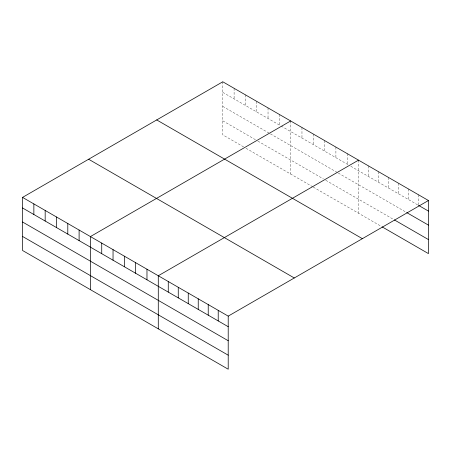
<?xml version="1.0" encoding="UTF-8"?>
<svg xmlns="http://www.w3.org/2000/svg" width="451" height="451" viewBox="0 0 451 451"><rect width="100%" height="100%" fill="white"/><g stroke="black" fill="none" stroke-linecap="round" stroke-linejoin="round"><path stroke-width="0.34" stroke-dasharray="2.25 1.69" d="M222.788 81.783L222.788 134.872L243.625 146.902M222.788 92.359L280.539 125.699M281.131 126.043L348.403 164.88M350.788 166.256L417.874 204.991M222.788 106.391L269.822 133.541M270.414 133.885L337.686 172.727M338.284 173.066L406.12 212.235M222.788 120.84L255.531 139.748M257.916 141.124L323.401 178.929M325.78 180.304L393.779 219.564M246.009 148.278L312.684 186.77M313.282 187.114L381.445 226.47M418.46 194.753L418.46 204.669M408.471 188.986L408.471 199.562M398.481 183.219L398.481 193.795M388.491 177.452L388.491 188.028M378.502 171.684L378.502 182.26M368.512 165.917L368.512 176.493M358.528 160.15L358.528 213.238M347.214 153.622L347.214 164.192M335.905 147.088L335.905 157.664M324.59 140.56L324.59 151.136M313.282 134.026L313.282 144.602M301.967 127.498L301.967 138.074M290.658 120.969L290.658 174.052M279.344 114.436L279.344 125.012M268.035 107.907L268.035 118.483M256.72 101.374L256.72 111.949M245.412 94.845L245.412 105.421M234.103 88.317L234.103 98.887"/><path stroke-width="0.68" d="M22.55 197.391L228.212 316.128L228.212 369.217L22.55 250.48L22.55 197.391L222.788 81.783L428.45 200.52L428.45 253.609L382.031 226.808M290.658 120.969L90.42 236.572L90.42 289.66M358.528 160.15L158.284 275.758L158.284 328.847M228.212 316.128L428.45 200.52M418.46 205.329L428.45 211.096M406.706 212.573L428.45 225.128M394.371 219.902L428.45 239.577M156.711 119.932L362.373 238.669M88.627 159.242L294.289 277.979M22.55 207.967L228.212 326.704M22.55 221.993L228.212 340.73M22.55 236.448L228.212 355.185M218.222 310.361L218.222 320.937M208.232 304.594L208.232 315.17M198.243 298.827L198.243 309.403M188.253 293.06L188.253 303.636M178.263 287.293L178.263 297.869M168.274 281.525L168.274 292.101M146.975 269.224L146.975 279.8M135.661 262.696L135.661 273.272M124.352 256.168L124.352 266.738M113.043 249.634L113.043 260.21M101.729 243.106L101.729 253.682M79.105 230.044L79.105 240.62M67.797 223.516L67.797 234.086M56.482 216.982L56.482 227.558M45.173 210.454L45.173 221.029M33.859 203.92L33.859 214.496"/></g></svg>
